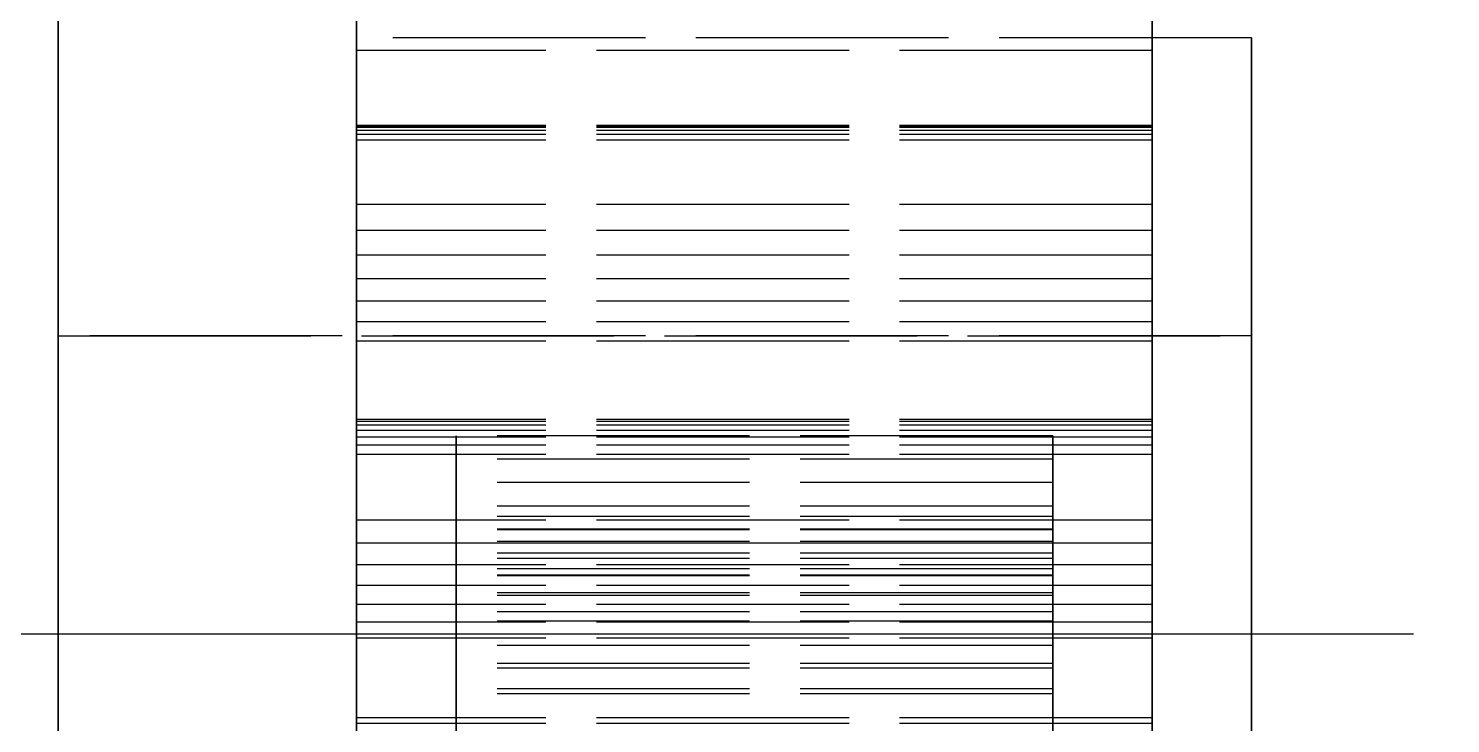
# Model space of a CAD drawing. Header units: millimetres. Extents: x -13 to 276, y -50 to 157.
# Drawn here: x 95.22 to 102.38, y 17.7 to 21.19 of the extents above; entities that cross this region are included whole.
import ezdxf

# ---------------------------------------------------------------- set-up
doc = ezdxf.new("R2010")
doc.units = ezdxf.units.MM
doc.linetypes.add('DASHED', pattern=[1.524, 1.27, -0.254])
doc.layers.add('HIDDEN', color=8, linetype='DASHED')
doc.layers.add('VISIBLE', color=7, linetype='CONTINUOUS')

msp = doc.modelspace()

# ---------------------------------------------------------------- linework, layer by layer
at = {"layer": 'HIDDEN'}
for points in [[(96.875, 21.58151), (96.875, 20.8831), (96.875, 20.18468), (96.875, 19.48627), (96.875, 18.78786), (96.875, 18.08944), (96.875, 17.39103), (96.875, 16.69262), (96.875, 15.99421), (96.875, 15.29579), (96.875, 14.59738), (96.875, 13.89897), (96.875, 13.20056), (96.875, 12.50214), (96.875, 11.80373), (96.875, 11.10532), (96.875, 10.4069), (96.875, 9.70849), (96.875, 9.01008), (96.875, 8.31167), (96.875, 7.61325)], [(96.875, 15.645), (96.875, 15.94857), (96.875, 16.25214), (96.875, 16.55571), (96.875, 16.85929), (96.875, 17.16286), (96.875, 17.46643), (96.875, 17.77), (96.875, 18.07357), (96.875, 18.37714), (96.875, 18.68071), (96.875, 18.98429), (96.875, 19.28786), (96.875, 19.59143), (96.875, 19.895), (96.875, 20.19857), (96.875, 20.50214), (96.875, 20.80571), (96.875, 21.10929), (96.875, 21.41286)], [(96.875, 21.41286), (96.875, 20.80571), (96.875, 20.19857), (96.875, 19.59143), (96.875, 18.98429), (96.875, 18.37714), (96.875, 17.77), (96.875, 17.16286), (96.875, 16.55571), (96.875, 15.94857), (96.875, 15.34143), (96.875, 14.73429), (96.875, 14.12714), (96.875, 13.52), (96.875, 12.91286), (96.875, 12.30571), (96.875, 11.69857), (96.875, 11.09143), (96.875, 10.48429), (96.875, 9.87714), (96.875, 9.27), (96.875, 8.66286), (96.875, 8.05571), (96.875, 7.44857)], [(100.875, 15.645), (100.875, 15.94857), (100.875, 16.25214), (100.875, 16.55571), (100.875, 16.85929), (100.875, 17.16286), (100.875, 17.46643), (100.875, 17.77), (100.875, 18.07357), (100.875, 18.37714), (100.875, 18.68071), (100.875, 18.98429), (100.875, 19.28786), (100.875, 19.59143), (100.875, 19.895), (100.875, 20.19857), (100.875, 20.50214), (100.875, 20.80571), (100.875, 21.10929), (100.875, 21.41286)], [(100.875, 21.41286), (100.875, 20.80571), (100.875, 20.19857), (100.875, 19.59143), (100.875, 18.98429), (100.875, 18.37714), (100.875, 17.77), (100.875, 17.16286), (100.875, 16.55571), (100.875, 15.94857), (100.875, 15.34143), (100.875, 14.73429), (100.875, 14.12714), (100.875, 13.52), (100.875, 12.91286), (100.875, 12.30571), (100.875, 11.69857), (100.875, 11.09143), (100.875, 10.48429), (100.875, 9.87714), (100.875, 9.27), (100.875, 8.66286), (100.875, 8.05571), (100.875, 7.44857)], [(95.375, 21.35929), (95.375, 20.59738), (95.375, 19.83548), (95.375, 19.07357), (95.375, 18.31167), (95.375, 17.54976), (95.375, 16.78786), (95.375, 16.02595), (95.375, 15.26405), (95.375, 14.50214), (95.375, 13.74024), (95.375, 12.97833), (95.375, 12.21643), (95.375, 11.45452), (95.375, 10.69262), (95.375, 9.93071), (95.375, 9.16881), (95.375, 8.4069), (95.375, 7.645)], [(96.875, 15.645), (96.875, 15.99421), (96.875, 16.34341), (96.875, 16.69262), (96.875, 17.04183), (96.875, 17.39103), (96.875, 17.74024), (96.875, 18.08944), (96.875, 18.43865), (96.875, 18.78786), (96.875, 19.13706), (96.875, 19.48627), (96.875, 19.83548), (96.875, 20.18468), (96.875, 20.53389), (96.875, 20.8831), (96.875, 21.2323)], [(96.875, 21.08003), (96.875, 21.19175)], [(96.875, 21.19175), (96.875, 21.08003)], [(100.875, 21.08003), (100.875, 21.19175)], [(100.875, 21.19175), (100.875, 21.08003)], [(96.875, 17.65294), (96.875, 17.74024), (96.875, 17.82754), (96.875, 17.91484), (96.875, 18.00214), (96.875, 18.08944), (96.875, 18.17675), (96.875, 18.26405), (96.875, 18.35135), (96.875, 18.43865), (96.875, 18.52595), (96.875, 18.61325), (96.875, 18.70056), (96.875, 18.78786), (96.875, 18.87516), (96.875, 18.96246), (96.875, 19.04976), (96.875, 19.13706), (96.875, 19.22437), (96.875, 19.31167), (96.875, 19.39897), (96.875, 19.48627), (96.875, 19.57357), (96.875, 19.66087), (96.875, 19.74817), (96.875, 19.83548), (96.875, 19.92278), (96.875, 20.01008), (96.875, 20.09738), (96.875, 20.18468), (96.875, 20.27198), (96.875, 20.35929), (96.875, 20.44659), (96.875, 20.53389), (96.875, 20.62119), (96.875, 20.70849), (96.875, 20.79579), (96.875, 20.8831), (96.875, 20.9704), (96.875, 21.0577), (96.875, 21.145)], [(96.875, 21.145), (96.875, 20.9704), (96.875, 20.79579), (96.875, 20.62119), (96.875, 20.44659), (96.875, 20.27198), (96.875, 20.09738), (96.875, 19.92278), (96.875, 19.74817), (96.875, 19.57357), (96.875, 19.39897), (96.875, 19.22437), (96.875, 19.04976), (96.875, 18.87516), (96.875, 18.70056), (96.875, 18.52595), (96.875, 18.35135), (96.875, 18.17675), (96.875, 18.00214), (96.875, 17.82754), (96.875, 17.65294)], [(101.375, 21.145), (96.875, 21.145)], [(101.375, 17.65294), (101.375, 17.74024), (101.375, 17.82754), (101.375, 17.91484), (101.375, 18.00214), (101.375, 18.08944), (101.375, 18.17675), (101.375, 18.26405), (101.375, 18.35135), (101.375, 18.43865), (101.375, 18.52595), (101.375, 18.61325), (101.375, 18.70056), (101.375, 18.78786), (101.375, 18.87516), (101.375, 18.96246), (101.375, 19.04976), (101.375, 19.13706), (101.375, 19.22437), (101.375, 19.31167), (101.375, 19.39897), (101.375, 19.48627), (101.375, 19.57357), (101.375, 19.66087), (101.375, 19.74817), (101.375, 19.83548), (101.375, 19.92278), (101.375, 20.01008), (101.375, 20.09738), (101.375, 20.18468), (101.375, 20.27198), (101.375, 20.35929), (101.375, 20.44659), (101.375, 20.53389), (101.375, 20.62119), (101.375, 20.70849), (101.375, 20.79579), (101.375, 20.8831), (101.375, 20.9704), (101.375, 21.0577), (101.375, 21.145)], [(101.375, 21.145), (101.375, 20.9704), (101.375, 20.79579), (101.375, 20.62119), (101.375, 20.44659), (101.375, 20.27198), (101.375, 20.09738), (101.375, 19.92278), (101.375, 19.74817), (101.375, 19.57357), (101.375, 19.39897), (101.375, 19.22437), (101.375, 19.04976), (101.375, 18.87516), (101.375, 18.70056), (101.375, 18.52595), (101.375, 18.35135), (101.375, 18.17675), (101.375, 18.00214), (101.375, 17.82754), (101.375, 17.65294)], [(96.875, 20.6963), (96.875, 21.08003)], [(96.875, 21.08003), (96.875, 20.6963)], [(100.875, 21.08003), (96.875, 21.08003)], [(100.875, 21.08003), (96.875, 21.08003)], [(100.875, 20.6963), (100.875, 21.08003)], [(100.875, 21.08003), (100.875, 20.6963)], [(96.875, 20.7023), (96.875, 20.70327)], [(96.875, 20.70327), (96.875, 20.6963)], [(96.875, 20.6963), (96.875, 20.70327)], [(96.875, 20.70327), (96.875, 20.7023)], [(100.875, 20.70327), (96.875, 20.70327)], [(100.875, 20.70327), (96.875, 20.70327)], [(96.875, 20.69405), (96.875, 20.7023)], [(96.875, 20.7023), (96.875, 20.69405)], [(100.875, 20.7023), (96.875, 20.7023)], [(100.875, 20.7023), (96.875, 20.7023)], [(100.875, 20.6963), (96.875, 20.6963)], [(100.875, 20.6963), (96.875, 20.6963)], [(96.875, 20.67898), (96.875, 20.69405)], [(96.875, 20.69405), (96.875, 20.67898)], [(100.875, 20.69405), (96.875, 20.69405)], [(100.875, 20.69405), (96.875, 20.69405)], [(96.875, 20.65744), (96.875, 20.67898)], [(96.875, 20.67898), (96.875, 20.65744)], [(100.875, 20.67898), (96.875, 20.67898)], [(100.875, 20.67898), (96.875, 20.67898)], [(100.875, 20.7023), (100.875, 20.70327)], [(100.875, 20.70327), (100.875, 20.6963)], [(100.875, 20.6963), (100.875, 20.70327)], [(100.875, 20.70327), (100.875, 20.7023)], [(100.875, 20.69405), (100.875, 20.7023)], [(100.875, 20.7023), (100.875, 20.69405)], [(100.875, 20.67898), (100.875, 20.69405)], [(100.875, 20.69405), (100.875, 20.67898)], [(100.875, 20.65744), (100.875, 20.67898)], [(100.875, 20.67898), (100.875, 20.65744)], [(96.875, 20.62967), (96.875, 20.65744)], [(96.875, 20.65744), (96.875, 20.62967)], [(100.875, 20.65744), (96.875, 20.65744)], [(100.875, 20.65744), (96.875, 20.65744)], [(96.875, 20.30651), (96.875, 20.62967)], [(96.875, 20.62967), (96.875, 20.30651)], [(100.875, 20.62967), (96.875, 20.62967)], [(100.875, 20.62967), (96.875, 20.62967)], [(100.875, 20.62967), (100.875, 20.65744)], [(100.875, 20.65744), (100.875, 20.62967)], [(100.875, 20.30651), (100.875, 20.62967)], [(100.875, 20.62967), (100.875, 20.30651)], [(96.875, 20.17558), (96.875, 20.30651)], [(96.875, 20.30651), (96.875, 20.17558)], [(100.875, 20.30651), (96.875, 20.30651)], [(100.875, 20.30651), (96.875, 20.30651)], [(100.875, 20.17558), (100.875, 20.30651)], [(100.875, 20.30651), (100.875, 20.17558)], [(96.875, 20.0507), (96.875, 20.17558)], [(96.875, 20.17558), (96.875, 20.0507)], [(100.875, 20.17558), (96.875, 20.17558)], [(100.875, 20.17558), (96.875, 20.17558)], [(100.875, 20.0507), (100.875, 20.17558)], [(100.875, 20.17558), (100.875, 20.0507)], [(96.875, 19.93218), (96.875, 20.0507)], [(96.875, 20.0507), (96.875, 19.93218)], [(100.875, 20.0507), (96.875, 20.0507)], [(100.875, 20.0507), (96.875, 20.0507)], [(100.875, 19.93218), (100.875, 20.0507)], [(100.875, 20.0507), (100.875, 19.93218)], [(96.875, 19.82041), (96.875, 19.93218)], [(96.875, 19.93218), (96.875, 19.82041)], [(100.875, 19.93218), (96.875, 19.93218)], [(100.875, 19.93218), (96.875, 19.93218)], [(100.875, 19.82041), (100.875, 19.93218)], [(100.875, 19.93218), (100.875, 19.82041)], [(96.875, 19.71591), (96.875, 19.82041)], [(96.875, 19.82041), (96.875, 19.71591)], [(100.875, 19.82041), (96.875, 19.82041)], [(100.875, 19.82041), (96.875, 19.82041)], [(100.875, 19.71591), (100.875, 19.82041)], [(100.875, 19.82041), (100.875, 19.71591)], [(96.875, 19.61938), (96.875, 19.71591)], [(96.875, 19.71591), (96.875, 19.61938)], [(100.875, 19.71591), (96.875, 19.71591)], [(100.875, 19.71591), (96.875, 19.71591)], [(100.875, 19.61938), (100.875, 19.71591)], [(100.875, 19.71591), (100.875, 19.61938)], [(95.375, 17.67675), (95.375, 17.74024), (95.375, 17.80373), (95.375, 17.86722), (95.375, 17.93071), (95.375, 17.99421), (95.375, 18.0577), (95.375, 18.12119), (95.375, 18.18468), (95.375, 18.24817), (95.375, 18.31167), (95.375, 18.37516), (95.375, 18.43865), (95.375, 18.50214), (95.375, 18.56563), (95.375, 18.62913), (95.375, 18.69262), (95.375, 18.75611), (95.375, 18.8196), (95.375, 18.8831), (95.375, 18.94659), (95.375, 19.01008), (95.375, 19.07357), (95.375, 19.13706), (95.375, 19.20056), (95.375, 19.26405), (95.375, 19.32754), (95.375, 19.39103), (95.375, 19.45452), (95.375, 19.51802), (95.375, 19.58151), (95.375, 19.645)], [(95.375, 19.645), (95.375, 19.51802), (95.375, 19.39103), (95.375, 19.26405), (95.375, 19.13706), (95.375, 19.01008), (95.375, 18.8831), (95.375, 18.75611), (95.375, 18.62913), (95.375, 18.50214), (95.375, 18.37516), (95.375, 18.24817), (95.375, 18.12119), (95.375, 17.99421), (95.375, 17.86722), (95.375, 17.74024), (95.375, 17.61325)], [(95.375, 17.67675), (95.375, 17.74024), (95.375, 17.80373), (95.375, 17.86722), (95.375, 17.93071), (95.375, 17.99421), (95.375, 18.0577), (95.375, 18.12119), (95.375, 18.18468), (95.375, 18.24817), (95.375, 18.31167), (95.375, 18.37516), (95.375, 18.43865), (95.375, 18.50214), (95.375, 18.56563), (95.375, 18.62913), (95.375, 18.69262), (95.375, 18.75611), (95.375, 18.8196), (95.375, 18.8831), (95.375, 18.94659), (95.375, 19.01008), (95.375, 19.07357), (95.375, 19.13706), (95.375, 19.20056), (95.375, 19.26405), (95.375, 19.32754), (95.375, 19.39103), (95.375, 19.45452), (95.375, 19.51802), (95.375, 19.58151), (95.375, 19.645)], [(95.375, 19.645), (95.375, 19.51802), (95.375, 19.39103), (95.375, 19.26405), (95.375, 19.13706), (95.375, 19.01008), (95.375, 18.8831), (95.375, 18.75611), (95.375, 18.62913), (95.375, 18.50214), (95.375, 18.37516), (95.375, 18.24817), (95.375, 18.12119), (95.375, 17.99421), (95.375, 17.86722), (95.375, 17.74024), (95.375, 17.61325)], [(95.375, 19.645), (101.375, 19.645)], [(101.375, 19.645), (95.375, 19.645)], [(96.875, 19.22542), (96.875, 19.61938)], [(96.875, 19.61938), (96.875, 19.22542)], [(100.875, 19.61938), (96.875, 19.61938)], [(100.875, 19.61938), (96.875, 19.61938)], [(100.875, 19.22542), (100.875, 19.61938)], [(100.875, 19.61938), (100.875, 19.22542)], [(101.375, 17.67675), (101.375, 17.74024), (101.375, 17.80373), (101.375, 17.86722), (101.375, 17.93071), (101.375, 17.99421), (101.375, 18.0577), (101.375, 18.12119), (101.375, 18.18468), (101.375, 18.24817), (101.375, 18.31167), (101.375, 18.37516), (101.375, 18.43865), (101.375, 18.50214), (101.375, 18.56563), (101.375, 18.62913), (101.375, 18.69262), (101.375, 18.75611), (101.375, 18.8196), (101.375, 18.8831), (101.375, 18.94659), (101.375, 19.01008), (101.375, 19.07357), (101.375, 19.13706), (101.375, 19.20056), (101.375, 19.26405), (101.375, 19.32754), (101.375, 19.39103), (101.375, 19.45452), (101.375, 19.51802), (101.375, 19.58151), (101.375, 19.645)], [(101.375, 19.645), (101.375, 19.51802), (101.375, 19.39103), (101.375, 19.26405), (101.375, 19.13706), (101.375, 19.01008), (101.375, 18.8831), (101.375, 18.75611), (101.375, 18.62913), (101.375, 18.50214), (101.375, 18.37516), (101.375, 18.24817), (101.375, 18.12119), (101.375, 17.99421), (101.375, 17.86722), (101.375, 17.74024), (101.375, 17.61325)], [(101.375, 17.67675), (101.375, 17.74024), (101.375, 17.80373), (101.375, 17.86722), (101.375, 17.93071), (101.375, 17.99421), (101.375, 18.0577), (101.375, 18.12119), (101.375, 18.18468), (101.375, 18.24817), (101.375, 18.31167), (101.375, 18.37516), (101.375, 18.43865), (101.375, 18.50214), (101.375, 18.56563), (101.375, 18.62913), (101.375, 18.69262), (101.375, 18.75611), (101.375, 18.8196), (101.375, 18.8831), (101.375, 18.94659), (101.375, 19.01008), (101.375, 19.07357), (101.375, 19.13706), (101.375, 19.20056), (101.375, 19.26405), (101.375, 19.32754), (101.375, 19.39103), (101.375, 19.45452), (101.375, 19.51802), (101.375, 19.58151), (101.375, 19.645)], [(101.375, 19.645), (101.375, 19.51802), (101.375, 19.39103), (101.375, 19.26405), (101.375, 19.13706), (101.375, 19.01008), (101.375, 18.8831), (101.375, 18.75611), (101.375, 18.62913), (101.375, 18.50214), (101.375, 18.37516), (101.375, 18.24817), (101.375, 18.12119), (101.375, 17.99421), (101.375, 17.86722), (101.375, 17.74024), (101.375, 17.61325)], [(96.875, 19.21441), (96.875, 19.22542)], [(96.875, 19.22542), (96.875, 19.21441)], [(100.875, 19.22542), (96.875, 19.22542)], [(100.875, 19.22542), (96.875, 19.22542)], [(96.875, 19.19527), (96.875, 19.21441)], [(96.875, 19.21441), (96.875, 19.19527)], [(100.875, 19.21441), (96.875, 19.21441)], [(100.875, 19.21441), (96.875, 19.21441)], [(96.875, 19.16869), (96.875, 19.19527)], [(96.875, 19.19527), (96.875, 19.16869)], [(100.875, 19.19527), (96.875, 19.19527)], [(100.875, 19.19527), (96.875, 19.19527)], [(96.875, 19.13516), (96.875, 19.16869)], [(96.875, 19.16869), (96.875, 19.13516)], [(100.875, 19.16869), (96.875, 19.16869)], [(100.875, 19.16869), (96.875, 19.16869)], [(100.875, 19.21441), (100.875, 19.22542)], [(100.875, 19.22542), (100.875, 19.21441)], [(100.875, 19.19527), (100.875, 19.21441)], [(100.875, 19.21441), (100.875, 19.19527)], [(100.875, 19.16869), (100.875, 19.19527)], [(100.875, 19.19527), (100.875, 19.16869)], [(100.875, 19.13516), (100.875, 19.16869)], [(100.875, 19.16869), (100.875, 19.13516)], [(96.875, 19.09503), (96.875, 19.13516)], [(96.875, 19.13516), (96.875, 19.09503)], [(100.875, 19.13516), (96.875, 19.13516)], [(100.875, 19.13516), (96.875, 19.13516)], [(96.875, 19.04857), (96.875, 19.09503)], [(96.875, 19.09503), (96.875, 19.04857)], [(100.875, 19.09503), (96.875, 19.09503)], [(100.875, 19.09503), (96.875, 19.09503)], [(97.375, 19.0256), (97.375, 19.14273)], [(97.375, 19.14273), (97.375, 19.0256)], [(100.375, 19.14273), (97.375, 19.14273)], [(100.375, 19.14273), (97.375, 19.14273)], [(100.375, 19.0256), (100.375, 19.14273)], [(100.375, 19.14273), (100.375, 19.0256)], [(100.875, 19.09503), (100.875, 19.13516)], [(100.875, 19.13516), (100.875, 19.09503)], [(100.875, 19.04857), (100.875, 19.09503)], [(100.875, 19.09503), (100.875, 19.04857)], [(96.875, 18.71831), (96.875, 19.04857)], [(96.875, 19.04857), (96.875, 18.71831)], [(100.875, 19.04857), (96.875, 19.04857)], [(100.875, 19.04857), (96.875, 19.04857)], [(97.375, 18.90742), (97.375, 19.0256)], [(97.375, 19.0256), (97.375, 18.90742)], [(100.375, 19.0256), (97.375, 19.0256)], [(100.375, 19.0256), (97.375, 19.0256)], [(100.375, 18.90742), (100.375, 19.0256)], [(100.375, 19.0256), (100.375, 18.90742)], [(100.875, 18.71831), (100.875, 19.04857)], [(100.875, 19.04857), (100.875, 18.71831)], [(97.375, 18.78879), (97.375, 18.90742)], [(97.375, 18.90742), (97.375, 18.78879)], [(100.375, 18.90742), (97.375, 18.90742)], [(100.375, 18.90742), (97.375, 18.90742)], [(100.375, 18.78879), (100.375, 18.90742)], [(100.375, 18.90742), (100.375, 18.78879)], [(97.375, 18.67034), (97.375, 18.78879)], [(97.375, 18.78879), (97.375, 18.67034)], [(100.375, 18.78879), (97.375, 18.78879)], [(100.375, 18.78879), (97.375, 18.78879)], [(97.375, 18.61111), (97.375, 18.73714)], [(97.375, 18.73714), (97.375, 18.67273)], [(97.375, 18.67273), (97.375, 18.73714)], [(97.375, 18.73714), (97.375, 18.61111)], [(100.375, 18.73714), (97.375, 18.73714)], [(100.375, 18.73714), (97.375, 18.73714)], [(100.375, 18.67034), (100.375, 18.78879)], [(100.375, 18.78879), (100.375, 18.67034)], [(100.375, 18.61111), (100.375, 18.73714)], [(100.375, 18.73714), (100.375, 18.67273)], [(100.375, 18.67273), (100.375, 18.73714)], [(100.375, 18.73714), (100.375, 18.61111)], [(96.875, 18.60257), (96.875, 18.71831)], [(96.875, 18.71831), (96.875, 18.60257)], [(100.875, 18.71831), (96.875, 18.71831)], [(100.875, 18.71831), (96.875, 18.71831)], [(97.375, 18.67273), (97.375, 18.60198)], [(97.375, 18.60198), (97.375, 18.67273)], [(100.375, 18.67273), (97.375, 18.67273)], [(100.375, 18.67273), (97.375, 18.67273)], [(97.375, 18.55282), (97.375, 18.67034)], [(97.375, 18.67034), (97.375, 18.55282)], [(100.375, 18.67034), (97.375, 18.67034)], [(100.375, 18.67034), (97.375, 18.67034)], [(100.375, 18.67273), (100.375, 18.60198)], [(100.375, 18.60198), (100.375, 18.67273)], [(100.375, 18.55282), (100.375, 18.67034)], [(100.375, 18.67034), (100.375, 18.55282)], [(100.875, 18.60257), (100.875, 18.71831)], [(100.875, 18.71831), (100.875, 18.60257)], [(96.875, 18.49306), (96.875, 18.60257)], [(96.875, 18.60257), (96.875, 18.49306)], [(100.875, 18.60257), (96.875, 18.60257)], [(100.875, 18.60257), (96.875, 18.60257)], [(97.375, 18.47263), (97.375, 18.61111)], [(97.375, 18.61111), (97.375, 18.47263)], [(100.375, 18.61111), (97.375, 18.61111)], [(100.375, 18.61111), (97.375, 18.61111)], [(97.375, 18.60198), (97.375, 18.52514)], [(97.375, 18.52514), (97.375, 18.60198)], [(100.375, 18.60198), (97.375, 18.60198)], [(100.375, 18.60198), (97.375, 18.60198)], [(100.375, 18.47263), (100.375, 18.61111)], [(100.375, 18.61111), (100.375, 18.47263)], [(100.375, 18.60198), (100.375, 18.52514)], [(100.375, 18.52514), (100.375, 18.60198)], [(100.875, 18.49306), (100.875, 18.60257)], [(100.875, 18.60257), (100.875, 18.49306)], [(97.375, 18.43748), (97.375, 18.55282)], [(97.375, 18.55282), (97.375, 18.43748)], [(100.375, 18.55282), (97.375, 18.55282)], [(100.375, 18.55282), (97.375, 18.55282)], [(97.375, 18.52514), (97.375, 18.44232)], [(97.375, 18.44232), (97.375, 18.52514)], [(100.375, 18.52514), (97.375, 18.52514)], [(100.375, 18.52514), (97.375, 18.52514)], [(100.375, 18.43748), (100.375, 18.55282)], [(100.375, 18.55282), (100.375, 18.43748)], [(100.375, 18.52514), (100.375, 18.44232)], [(100.375, 18.44232), (100.375, 18.52514)], [(96.875, 18.39007), (96.875, 18.49306)], [(96.875, 18.49306), (96.875, 18.39007)], [(100.875, 18.49306), (96.875, 18.49306)], [(100.875, 18.49306), (96.875, 18.49306)], [(97.375, 18.33869), (97.375, 18.47263)], [(97.375, 18.47263), (97.375, 18.33869)], [(100.375, 18.47263), (97.375, 18.47263)], [(100.375, 18.47263), (97.375, 18.47263)], [(100.375, 18.33869), (100.375, 18.47263)], [(100.375, 18.47263), (100.375, 18.33869)], [(100.875, 18.39007), (100.875, 18.49306)], [(100.875, 18.49306), (100.875, 18.39007)], [(96.875, 18.29399), (96.875, 18.39007)], [(96.875, 18.39007), (96.875, 18.29399)], [(100.875, 18.39007), (96.875, 18.39007)], [(100.875, 18.39007), (96.875, 18.39007)], [(97.375, 18.44232), (97.375, 18.35331)], [(97.375, 18.35331), (97.375, 18.44232)], [(100.375, 18.44232), (97.375, 18.44232)], [(100.375, 18.44232), (97.375, 18.44232)], [(97.375, 17.99759), (97.375, 18.43748)], [(97.375, 18.43748), (97.375, 17.99759)], [(100.375, 18.43748), (97.375, 18.43748)], [(100.375, 18.43748), (97.375, 18.43748)], [(100.375, 18.44232), (100.375, 18.35331)], [(100.375, 18.35331), (100.375, 18.44232)], [(100.375, 17.99759), (100.375, 18.43748)], [(100.375, 18.43748), (100.375, 17.99759)], [(100.875, 18.29399), (100.875, 18.39007)], [(100.875, 18.39007), (100.875, 18.29399)], [(97.375, 18.35331), (97.375, 18.25652)], [(97.375, 18.25652), (97.375, 18.35331)], [(100.375, 18.35331), (97.375, 18.35331)], [(100.375, 18.35331), (97.375, 18.35331)], [(97.375, 18.21006), (97.375, 18.33869)], [(97.375, 18.33869), (97.375, 18.21006)], [(100.375, 18.33869), (97.375, 18.33869)], [(100.375, 18.33869), (97.375, 18.33869)], [(100.375, 18.35331), (100.375, 18.25652)], [(100.375, 18.25652), (100.375, 18.35331)], [(100.375, 18.21006), (100.375, 18.33869)], [(100.375, 18.33869), (100.375, 18.21006)], [(96.875, 18.20533), (96.875, 18.29399)], [(96.875, 18.29399), (96.875, 18.20533)], [(100.875, 18.29399), (96.875, 18.29399)], [(100.875, 18.29399), (96.875, 18.29399)], [(97.375, 18.25652), (97.375, 17.84514)], [(97.375, 17.84514), (97.375, 18.25652)], [(100.375, 18.25652), (97.375, 18.25652)], [(100.375, 18.25652), (97.375, 18.25652)], [(100.375, 18.25652), (100.375, 17.84514)], [(100.375, 17.84514), (100.375, 18.25652)], [(100.875, 18.20533), (100.875, 18.29399)], [(100.875, 18.29399), (100.875, 18.20533)], [(96.875, 18.12482), (96.875, 18.20533)], [(96.875, 18.20533), (96.875, 18.12482)], [(100.875, 18.20533), (96.875, 18.20533)], [(100.875, 18.20533), (96.875, 18.20533)], [(97.375, 18.08773), (97.375, 18.21006)], [(97.375, 18.21006), (97.375, 18.08773)], [(100.375, 18.21006), (97.375, 18.21006)], [(100.375, 18.21006), (97.375, 18.21006)], [(100.375, 18.08773), (100.375, 18.21006)], [(100.375, 18.21006), (100.375, 18.08773)], [(100.875, 18.12482), (100.875, 18.20533)], [(100.875, 18.20533), (100.875, 18.12482)], [(95.375, 17.66881), (95.375, 17.70849), (95.375, 17.74817), (95.375, 17.78786), (95.375, 17.82754), (95.375, 17.86722), (95.375, 17.9069), (95.375, 17.94659), (95.375, 17.98627), (95.375, 18.02595), (95.375, 18.06563), (95.375, 18.10532), (95.375, 18.145)], [(95.375, 18.145), (95.375, 18.06563), (95.375, 17.98627), (95.375, 17.9069), (95.375, 17.82754), (95.375, 17.74817), (95.375, 17.66881)], [(146.385, 18.145), (95.375, 18.145)], [(101.375, 18.145), (95.375, 18.145)], [(96.875, 17.72399), (96.875, 18.12482)], [(96.875, 18.12482), (96.875, 17.72399)], [(100.875, 18.12482), (96.875, 18.12482)], [(100.875, 18.12482), (96.875, 18.12482)], [(100.875, 17.72399), (100.875, 18.12482)], [(100.875, 18.12482), (100.875, 17.72399)], [(101.375, 17.66881), (101.375, 17.70849), (101.375, 17.74817), (101.375, 17.78786), (101.375, 17.82754), (101.375, 17.86722), (101.375, 17.9069), (101.375, 17.94659), (101.375, 17.98627), (101.375, 18.02595), (101.375, 18.06563), (101.375, 18.10532), (101.375, 18.145)], [(101.375, 18.145), (101.375, 18.06563), (101.375, 17.98627), (101.375, 17.9069), (101.375, 17.82754), (101.375, 17.74817), (101.375, 17.66881)], [(97.375, 17.97318), (97.375, 18.08773)], [(97.375, 18.08773), (97.375, 17.97318)], [(100.375, 18.08773), (97.375, 18.08773)], [(100.375, 18.08773), (97.375, 18.08773)], [(100.375, 17.97318), (100.375, 18.08773)], [(100.375, 18.08773), (100.375, 17.97318)], [(97.375, 17.84514), (97.375, 17.99759)], [(97.375, 17.99759), (97.375, 17.84514)], [(100.375, 17.99759), (97.375, 17.99759)], [(100.375, 17.99759), (97.375, 17.99759)], [(97.375, 17.8702), (97.375, 17.97318)], [(97.375, 17.97318), (97.375, 17.8702)], [(100.375, 17.97318), (97.375, 17.97318)], [(100.375, 17.97318), (97.375, 17.97318)], [(100.375, 17.84514), (100.375, 17.99759)], [(100.375, 17.99759), (100.375, 17.84514)], [(100.375, 17.8702), (100.375, 17.97318)], [(100.375, 17.97318), (100.375, 17.8702)], [(97.375, 17.51967), (97.375, 17.8702)], [(97.375, 17.8702), (97.375, 17.51967)], [(100.375, 17.8702), (97.375, 17.8702)], [(100.375, 17.8702), (97.375, 17.8702)], [(100.375, 17.84514), (97.375, 17.84514)], [(100.375, 17.84514), (97.375, 17.84514)], [(100.375, 17.51967), (100.375, 17.8702)], [(100.375, 17.8702), (100.375, 17.51967)], [(96.875, 17.69509), (96.875, 17.72399)], [(96.875, 17.72399), (96.875, 17.69509)], [(100.875, 17.72399), (96.875, 17.72399)], [(100.875, 17.72399), (96.875, 17.72399)], [(96.875, 17.65794), (96.875, 17.69509)], [(100.875, 17.69509), (96.875, 17.69509)], [(100.875, 17.69509), (100.875, 17.72399)], [(100.875, 17.72399), (100.875, 17.69509)], [(100.875, 17.65794), (100.875, 17.69509)]]:
    msp.add_lwpolyline(points, dxfattribs=at)
at = {"layer": 'VISIBLE'}
for points in [[(95.375, 15.645), (95.375, 16.02595), (95.375, 16.4069), (95.375, 16.78786), (95.375, 17.16881), (95.375, 17.54976), (95.375, 17.93071), (95.375, 18.31167), (95.375, 18.69262), (95.375, 19.07357), (95.375, 19.45452), (95.375, 19.83548), (95.375, 20.21643), (95.375, 20.59738), (95.375, 20.97833), (95.375, 21.35929)], [(95.375, 18.145), (95.075, 18.145)]]:
    msp.add_lwpolyline(points, dxfattribs=at)

doc.saveas('drawing.dxf')
